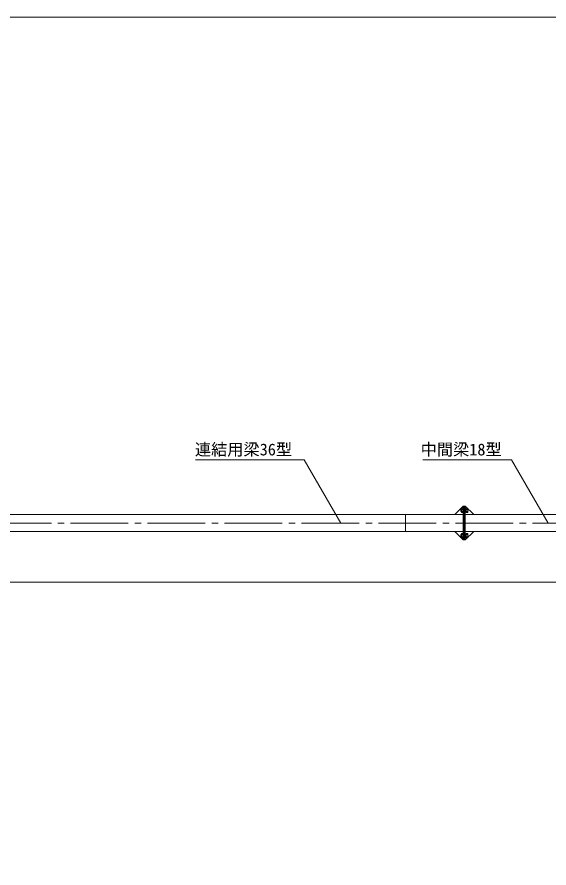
# Model space of a CAD drawing. Units: millimetres, scale not verified. Extents: x 35020 to 55145, y -14438 to 14438.
# Drawn here: x 38171 to 41321, y -5608 to -562 of the extents above; entities that cross this region are included whole.
import ezdxf
from ezdxf.enums import TextEntityAlignment as Align

# ---------------------------------------------------------------- set-up
doc = ezdxf.new("R2010")
doc.units = ezdxf.units.MM
doc.header["$LTSCALE"] = 38
doc.linetypes.add('CHAIN2', pattern=[12, 9, -1, 1, -1])
for name, color, linetype, lineweight in [('0-6_ﾎﾞﾙﾄ類', 2, 'Continuous', 18), ('0-A_図面枠', 7, 'Continuous', 18), ('0-B_寸法', 3, 'Continuous', 18), ('1-2_中間梁18', 7, 'Continuous', 18), ('1-3_通芯', 1, 'CHAIN2', 18), ('1-8_文字', 7, 'Continuous', 18), ('1-A_連結用梁36', 7, 'Continuous', 18)]:
    doc.layers.add(name, color=color, linetype=linetype, lineweight=lineweight)
doc.styles.add('ＭＳ ゴシック', font='')
doc.styles.get('ＭＳ ゴシック').set_extended_font_data('MS Gothic')

msp = doc.modelspace()

# ---------------------------------------------------------------- linework, layer by layer
at = {"layer": '0-6_ﾎﾞﾙﾄ類'}
for p, q in [((40801.1, -3480.5), (40799.1, -3482.5)), ((40801.1, -3494.5), (40801.1, -3480.5)), ((40802.5, -3480.5), (40801.1, -3480.5)), ((40802.5, -3477), (40804.12, -3475.38)), ((40802.5, -3498), (40802.5, -3477)), ((40840.1, -3477), (40838.48, -3475.38)), ((40840.1, -3498), (40840.1, -3477)), ((40799.1, -3492.5), (40799.1, -3482.5)), ((40801.1, -3494.5), (40799.1, -3492.5)), ((40802.5, -3481.7), (40799.9, -3481.7)), ((40802.5, -3493.3), (40799.9, -3493.3)), ((40802.5, -3494.5), (40801.1, -3494.5)), ((40802.5, -3498), (40804.12, -3499.62)), ((40804.12, -3481.45), (40811.5, -3481.45)), ((40804.12, -3493.55), (40811.5, -3493.55)), ((40831.1, -3486.7), (40828.1, -3487.5)), ((40831.1, -3487.5), (40828.1, -3488.3)), ((40838.48, -3481.45), (40831.1, -3481.45)), ((40838.48, -3493.55), (40831.1, -3493.55)), ((40840.1, -3498), (40838.48, -3499.62)), ((40801.1, -3630.5), (40799.1, -3632.5)), ((40799.1, -3642.5), (40799.1, -3632.5)), ((40802.5, -3631.7), (40799.9, -3631.7)), ((40801.1, -3644.5), (40801.1, -3630.5)), ((40802.5, -3630.5), (40801.1, -3630.5)), ((40802.5, -3627), (40804.12, -3625.38)), ((40802.5, -3648), (40802.5, -3627)), ((40804.12, -3631.45), (40811.5, -3631.45)), ((40838.48, -3631.45), (40831.1, -3631.45)), ((40840.1, -3627), (40838.48, -3625.38)), ((40840.1, -3648), (40840.1, -3627)), ((40801.1, -3644.5), (40799.1, -3642.5)), ((40802.5, -3643.3), (40799.9, -3643.3)), ((40802.5, -3644.5), (40801.1, -3644.5)), ((40802.5, -3648), (40804.12, -3649.62)), ((40804.12, -3643.55), (40811.5, -3643.55)), ((40831.1, -3636.7), (40828.1, -3637.5)), ((40831.1, -3637.5), (40828.1, -3638.3)), ((40838.48, -3643.55), (40831.1, -3643.55)), ((40840.1, -3648), (40838.48, -3649.62))]:
    msp.add_line(p, q, dxfattribs=at)
for points in [[(40804.12, -3475.38), (40811.5, -3475.38), (40811.5, -3499.62), (40804.12, -3499.62)], [(40838.48, -3475.38), (40831.1, -3475.38), (40831.1, -3499.62), (40838.48, -3499.62)], [(40804.12, -3625.38), (40811.5, -3625.38), (40811.5, -3649.62), (40804.12, -3649.62)], [(40838.48, -3625.38), (40831.1, -3625.38), (40831.1, -3649.62), (40838.48, -3649.62)]]:
    msp.add_lwpolyline(points, dxfattribs=at)
for points in [[(40811.5, -3498.5), (40811.5, -3476.5), (40813.8, -3476.5), (40813.8, -3498.5)], [(40828.1, -3476.5), (40828.1, -3498.5), (40825.8, -3498.5), (40825.8, -3476.5)], [(40828.1, -3476.15), (40828.1, -3498.85), (40831.1, -3498.85), (40831.1, -3476.15)], [(40811.5, -3648.5), (40811.5, -3626.5), (40813.8, -3626.5), (40813.8, -3648.5)], [(40828.1, -3626.5), (40828.1, -3648.5), (40825.8, -3648.5), (40825.8, -3626.5)], [(40828.1, -3626.15), (40828.1, -3648.85), (40831.1, -3648.85), (40831.1, -3626.15)]]:
    msp.add_lwpolyline(points, close=True, dxfattribs=at)
for centre, radius, start, end in [((40807.15, -3478.4), 4.28, 135, 225), ((40835.45, -3478.4), 4.28, 315, 45), ((40814.62, -3487.5), 12.12, 150, 210), ((40807.15, -3496.6), 4.28, 135, 225), ((40827.97, -3487.5), 12.12, 330, 30), ((40835.45, -3496.6), 4.28, 315, 45), ((40814.62, -3637.5), 12.12, 150, 210), ((40807.15, -3628.4), 4.28, 135, 225), ((40835.45, -3628.4), 4.28, 315, 45), ((40827.97, -3637.5), 12.12, 330, 30), ((40807.15, -3646.6), 4.28, 135, 225), ((40835.45, -3646.6), 4.28, 315, 45)]:
    msp.add_arc(centre, radius, start, end, dxfattribs=at)
at = {"layer": '0-A_図面枠'}
msp.add_lwpolyline([(35019.8, -562.5), (55144.8, -562.5), (55144.8, -14437.5), (35019.8, -14437.5)], close=True, dxfattribs=at)
at = {"layer": '0-B_寸法'}
msp.add_line((45764.8, -3912.5), (37674.8, -3912.5), dxfattribs=at)
at = {"layer": '1-2_中間梁18'}
for points in [[(40825.8, -3662.5), (40825.8, -3462.5), (40819.8, -3462.5), (40819.8, -3662.5)], [(40825.8, -3512.5), (40875.8, -3512.5), (40825.8, -3462.5)], [(40825.8, -3612.5), (42613.8, -3612.5), (42613.8, -3512.5), (40825.8, -3512.5)], [(40825.8, -3612.5), (40875.8, -3612.5), (40825.8, -3662.5)]]:
    msp.add_lwpolyline(points, close=True, dxfattribs=at)
at = {"layer": '1-3_通芯'}
msp.add_line((37119.8, -3562.5), (47120.8, -3562.5), dxfattribs=at)
at = {"layer": '1-8_文字'}
for p, q in [((39228.68, -3188.18), (39871.45, -3188.18)), ((39871.8, -3188.18), (39871.45, -3188.18)), ((40087.92, -3562.5), (39871.8, -3188.18)), ((40575, -3188.18), (41099.72, -3188.18)), ((41100.1, -3188.18), (41099.72, -3188.18)), ((41316.2, -3562.5), (41100.1, -3188.18))]:
    msp.add_line(p, q, dxfattribs=at)
at = {"layer": '1-A_連結用梁36'}
msp.add_line((40470.85, -3612.5), (40470.85, -3512.5), dxfattribs=at)
for points in [[(40813.8, -3512.5), (40763.8, -3512.5), (40813.8, -3462.5)], [(40813.8, -3662.5), (40813.8, -3462.5), (40819.8, -3462.5), (40819.8, -3662.5)], [(40813.8, -3612.5), (37119.8, -3612.5), (37119.8, -3512.5), (40813.8, -3512.5)], [(40813.8, -3612.5), (40763.8, -3612.5), (40813.8, -3662.5)]]:
    msp.add_lwpolyline(points, close=True, dxfattribs=at)

# ---------------------------------------------------------------- texts
at = {"layer": '1-8_文字', "style": 'ＭＳ ゴシック'}
for s, p in [('連結用梁36型', (39224, -3182.78)), ('中間梁18型', (40561.38, -3182.78))]:
    msp.add_text(s, height=70.38, dxfattribs=at).set_placement(p, align=Align.BOTTOM_LEFT)

doc.saveas('drawing.dxf')
